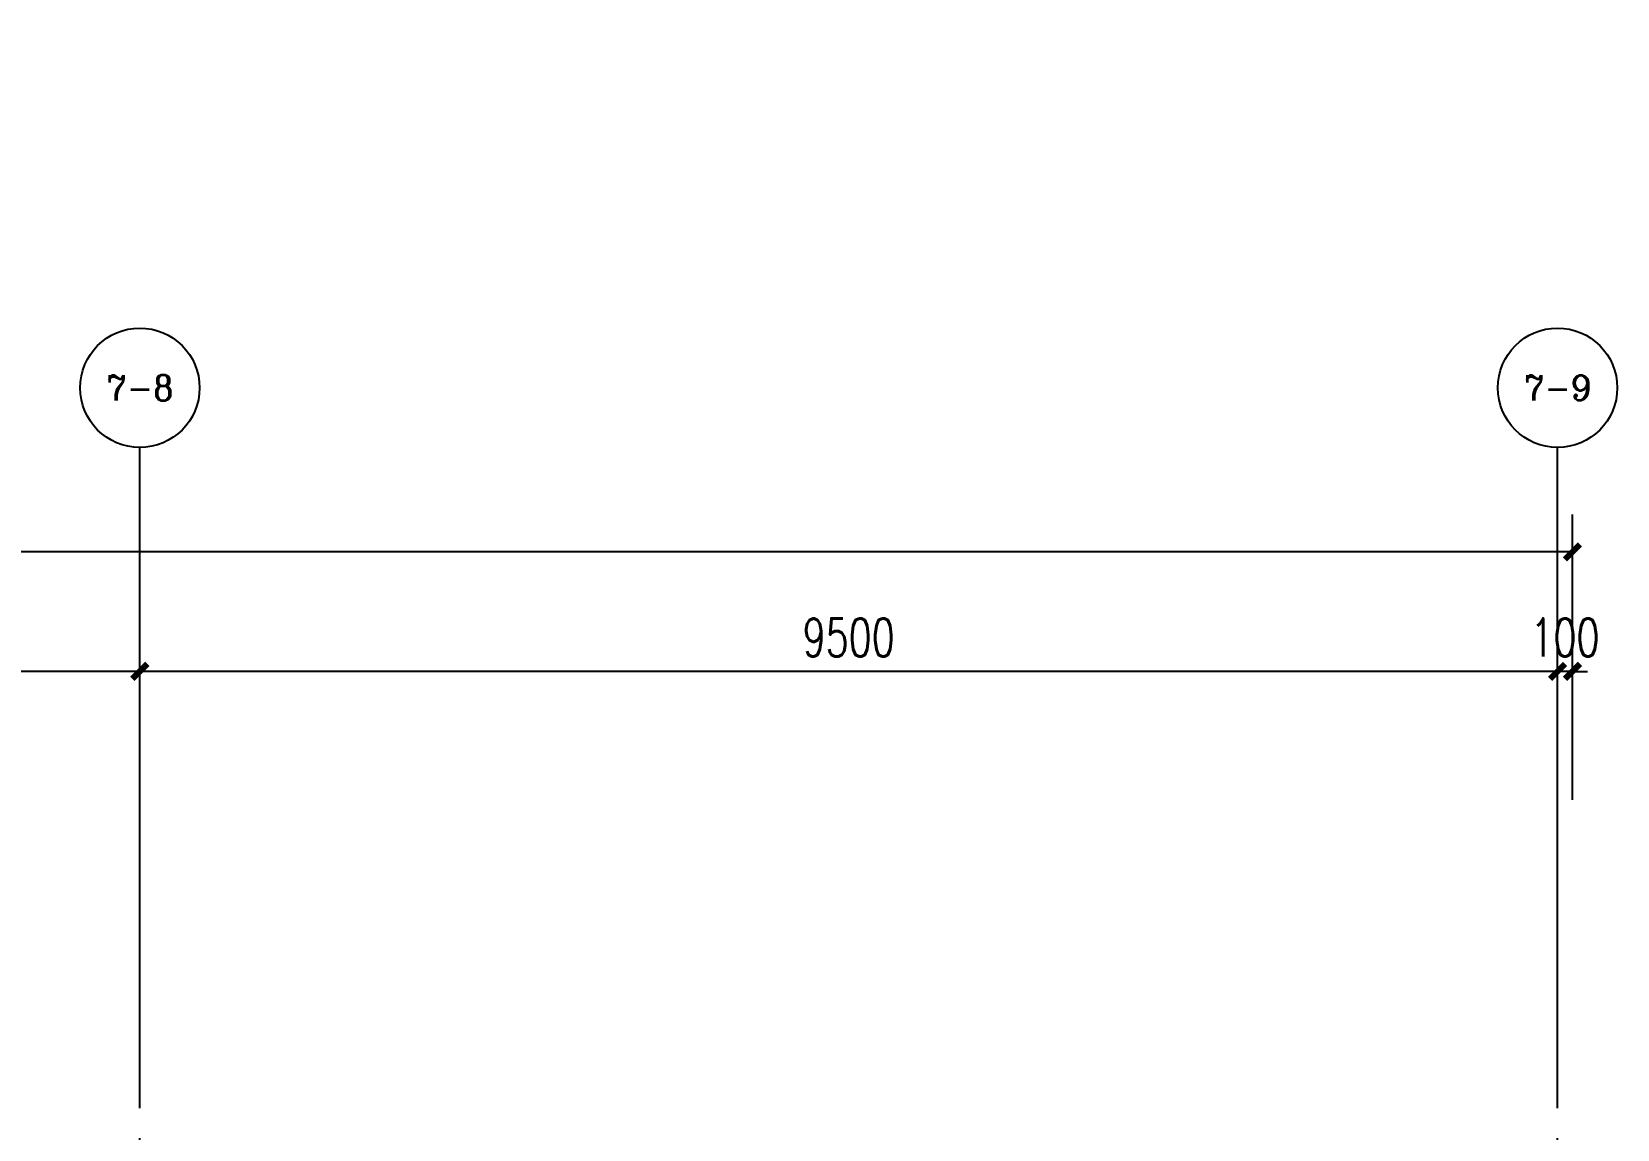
# Model space of a CAD drawing. Extents: x -621157 to 1764546, y -106808 to 741893.
# Drawn here: x 597344 to 607969, y 142 to 7495 of the extents above; entities that cross this region are included whole.
import ezdxf
from ezdxf.enums import TextEntityAlignment as Align
from ezdxf.xclip import XClip

# ---------------------------------------------------------------- set-up
doc = ezdxf.new("R2010")
doc.units = 0
doc.header["$LTSCALE"] = 1000
doc.header["$MEASUREMENT"] = 0
doc.header["$XCLIPFRAME"] = 0
doc.linetypes.add('XREF-A-101-平面图_t3$0$DOTE', pattern=[2.42, 2, -0.2, 0.02, -0.2])
for name, color, linetype in [('0-底图', 7, 'Continuous'), ('AXIS_TEXT', 7, 'Continuous'), ('XREF-A-101-平面图_t3$0$A-DOTE', 8, 'Continuous'), ('XREF-A-101-平面图_t3$0$AXIS', 8, 'Continuous')]:
    doc.layers.add(name, color=color, linetype=linetype)
doc.styles.add('COMPLEX', font='COMPLEX')
doc.styles.add('XREF-A-101-平面图_t3$0$A-AXIS-LABEL', font='COMPLEX', dxfattribs={"bigfont": 'GBCBIG'})
doc.styles.add('XREF-A-101-平面图_t3$0$A-DIM_T3', font='SIMPLEX', dxfattribs={"width": 0.705882, "bigfont": 'GBCBIG'})
doc.dimstyles.new('XREF-A-101-平面图_t3$0$A-DIM-100', dxfattribs={"dimscale": 100, "dimtxt": 2.55, "dimasz": 1, "dimexe": 2.5, "dimexo": 3, "dimgap": 1, "dimtad": 1, "dimdec": 0, "dimzin": 0, "dimdsep": 46, "dimtxsty": 'XREF-A-101-平面图_t3$0$A-DIM_T3', "dimblk": 'XREF-A-101-平面图_t3$0$_ArchTick', "dimcen": 0.09, "dimclrt": 7, "dimazin": 2, "dimtfac": 1, "dimtdec": 0, "dimtix": 1, "dimtmove": 2, "dimatfit": 3, "dimfxl": 0, "dimtolj": 1, "dimtzin": 0, "dimarcsym": 0})

# ---------------------------------------------------------------- blocks, each defined once
blk = doc.blocks.new('XREF-A-101-平面图_t3$0$_ArchTick')
at = {"color": 0, "linetype": 'ByBlock', "const_width": 0.4}
blk.add_lwpolyline([(-0.5, -0.5), (0.5, 0.5)], dxfattribs=at)
blk = doc.blocks.new('*D25411')
at = {"layer": 'Defpoints', "color": 0}
for p in [(66500, 44460), (66500, 43300), (66600, 43300)]:
    blk.add_point(p, dxfattribs=at)
at = {"layer": 'XREF-A-101-平面图_t3$0$AXIS', "color": 0, "lineweight": -2}
for p, q in [((66500, 43600), (66500, 44710)), ((66600, 43600), (66600, 44710)), ((66500, 44460), (66400, 44460)), ((66600, 44460), (66500, 44460)), ((66600, 44460), (66700, 44460))]:
    blk.add_line(p, q, dxfattribs=at)
at = {"layer": 'XREF-A-101-平面图_t3$0$AXIS', "color": 0, "linetype": 'ByBlock', "lineweight": -2, "xscale": 100, "yscale": 100, "zscale": 100}
blk.add_blockref('XREF-A-101-平面图_t3$0$_ArchTick', (66500, 44460), dxfattribs=at)
at = {"layer": 'XREF-A-101-平面图_t3$0$AXIS', "color": 0, "linetype": 'ByBlock', "lineweight": -2, "xscale": 100, "yscale": 100, "zscale": 100, "rotation": 180}
blk.add_blockref('XREF-A-101-平面图_t3$0$_ArchTick', (66600, 44460), dxfattribs=at)
at = {"layer": 'XREF-A-101-平面图_t3$0$AXIS', "color": 7, "insert": (66550, 44687), "char_height": 255, "attachment_point": 5, "style": 'XREF-A-101-平面图_t3$0$A-DIM_T3'}
blk.add_mtext('\\A1;100', dxfattribs=at)
blk = doc.blocks.new('*D25412')
at = {"layer": 'Defpoints', "color": 0}
for p in [(57000, 44460), (57000, 43300), (66500, 43300)]:
    blk.add_point(p, dxfattribs=at)
at = {"layer": 'XREF-A-101-平面图_t3$0$AXIS', "color": 0, "lineweight": -2}
for p, q in [((57000, 43600), (57000, 44710)), ((66500, 43600), (66500, 44710)), ((66500, 44460), (57000, 44460))]:
    blk.add_line(p, q, dxfattribs=at)
at = {"layer": 'XREF-A-101-平面图_t3$0$AXIS', "color": 0, "linetype": 'ByBlock', "lineweight": -2, "xscale": 100, "yscale": 100, "zscale": 100, "rotation": 180}
blk.add_blockref('XREF-A-101-平面图_t3$0$_ArchTick', (57000, 44460), dxfattribs=at)
at = {"layer": 'XREF-A-101-平面图_t3$0$AXIS', "color": 0, "linetype": 'ByBlock', "lineweight": -2, "xscale": 100, "yscale": 100, "zscale": 100}
blk.add_blockref('XREF-A-101-平面图_t3$0$_ArchTick', (66500, 44460), dxfattribs=at)
at = {"layer": 'XREF-A-101-平面图_t3$0$AXIS', "color": 7, "insert": (61750, 44687), "char_height": 255, "attachment_point": 5, "style": 'XREF-A-101-平面图_t3$0$A-DIM_T3'}
blk.add_mtext('\\A1;9500', dxfattribs=at)
blk = doc.blocks.new('*D25413')
at = {"layer": 'Defpoints', "color": 0}
for p in [(47500, 44460), (47500, 43300), (57000, 43300)]:
    blk.add_point(p, dxfattribs=at)
at = {"layer": 'XREF-A-101-平面图_t3$0$AXIS', "color": 0, "lineweight": -2}
for p, q in [((47500, 43600), (47500, 44710)), ((57000, 43600), (57000, 44710)), ((57000, 44460), (47500, 44460))]:
    blk.add_line(p, q, dxfattribs=at)
at = {"layer": 'XREF-A-101-平面图_t3$0$AXIS', "color": 0, "linetype": 'ByBlock', "lineweight": -2, "xscale": 100, "yscale": 100, "zscale": 100, "rotation": 180}
blk.add_blockref('XREF-A-101-平面图_t3$0$_ArchTick', (47500, 44460), dxfattribs=at)
at = {"layer": 'XREF-A-101-平面图_t3$0$AXIS', "color": 0, "linetype": 'ByBlock', "lineweight": -2, "xscale": 100, "yscale": 100, "zscale": 100}
blk.add_blockref('XREF-A-101-平面图_t3$0$_ArchTick', (57000, 44460), dxfattribs=at)
at = {"layer": 'XREF-A-101-平面图_t3$0$AXIS', "color": 7, "insert": (52250, 44687), "char_height": 255, "attachment_point": 5, "style": 'XREF-A-101-平面图_t3$0$A-DIM_T3'}
blk.add_mtext('\\A1;9500', dxfattribs=at)
blk = doc.blocks.new('_AXISO')
blk.add_circle((0, 0), 0.5)
at = {"layer": 'AXIS_TEXT', "style": 'COMPLEX'}
blk.add_attdef('A', text='', height=0.56, dxfattribs=at).set_placement((-0.25, -0.28), (0.25, -0.28), align=Align.FIT)
blk = doc.blocks.new('*D25422')
at = {"layer": 'Defpoints', "color": 0}
for p in [(-300, 45260), (-300, 43300), (66600, 43300)]:
    blk.add_point(p, dxfattribs=at)
at = {"layer": 'XREF-A-101-平面图_t3$0$AXIS', "color": 0, "lineweight": -2}
for p, q in [((-300, 43600), (-300, 45510)), ((66600, 43600), (66600, 45510)), ((66600, 45260), (-300, 45260))]:
    blk.add_line(p, q, dxfattribs=at)
at = {"layer": 'XREF-A-101-平面图_t3$0$AXIS', "color": 0, "linetype": 'ByBlock', "lineweight": -2, "xscale": 100, "yscale": 100, "zscale": 100, "rotation": 180}
blk.add_blockref('XREF-A-101-平面图_t3$0$_ArchTick', (-300, 45260), dxfattribs=at)
at = {"layer": 'XREF-A-101-平面图_t3$0$AXIS', "color": 0, "linetype": 'ByBlock', "lineweight": -2, "xscale": 100, "yscale": 100, "zscale": 100}
blk.add_blockref('XREF-A-101-平面图_t3$0$_ArchTick', (66600, 45260), dxfattribs=at)
at = {"layer": 'XREF-A-101-平面图_t3$0$AXIS', "color": 7, "insert": (33150, 45487), "char_height": 255, "attachment_point": 5, "style": 'XREF-A-101-平面图_t3$0$A-DIM_T3'}
blk.add_mtext('\\A1;66900', dxfattribs=at)
blk = doc.blocks.new('XREF-A-101-平面图_t3$0$轴网(2)')
at = {"layer": 'XREF-A-101-平面图_t3$0$A-DOTE', "linetype": 'XREF-A-101-平面图_t3$0$DOTE'}
for p, q in [((57000, -3300), (57000, 43300)), ((66500, -3300), (66500, 43300))]:
    blk.add_line(p, q, dxfattribs=at)
blk = doc.blocks.new('XREF-A-101-平面图_t3$0$轴网')
at = {"layer": 'XREF-A-101-平面图_t3$0$A-DOTE', "linetype": 'XREF-A-101-平面图_t3$0$DOTE'}
for p, q in [((57000, -3300), (57000, 43300)), ((66500, -3300), (66500, 43300))]:
    blk.add_line(p, q, dxfattribs=at)
at = {"layer": 'XREF-A-101-平面图_t3$0$AXIS'}
for p, q in [((57000, 43300), (57000, 45959.5)), ((66500, 43300), (66500, 45959.5))]:
    blk.add_line(p, q, dxfattribs=at)
ref = blk.add_blockref('_AXISO', (57000, 46359.5), dxfattribs=dict(at, xscale=800, yscale=800, zscale=800))
ref.add_attrib('A', '7-8', dxfattribs={"color": 7, "height": 168.54, "style": 'XREF-A-101-平面图_t3$0$A-AXIS-LABEL', "width": 0.933333}).set_placement((56775.3, 46275.2), (57224.7, 46275.2), align=Align.FIT)
ref = blk.add_blockref('_AXISO', (66500, 46359.5), dxfattribs=dict(at, xscale=800, yscale=800, zscale=800))
ref.add_attrib('A', '7-9', dxfattribs={"color": 7, "height": 168.54, "style": 'XREF-A-101-平面图_t3$0$A-AXIS-LABEL', "width": 0.933333}).set_placement((66275.3, 46275.2), (66724.7, 46275.2), align=Align.FIT)
for p1, p2, distance, picture, middle in [((66600, 43300), (-300, 43300), -1959.5, '*D25422', (33150, 45487)), ((57000, 43300), (47500, 43300), -1159.5, '*D25413', (52250, 44687)), ((66500, 43300), (57000, 43300), -1159.5, '*D25412', (61750, 44687)), ((66600, 43300), (66500, 43300), -1159.5, '*D25411', (66550, 44687))]:
    dim = blk.add_aligned_dim(p1=p1, p2=p2, distance=distance, dimstyle='XREF-A-101-平面图_t3$0$A-DIM-100', dxfattribs=at)
    dim.commit()
    dim.dimension.update_dxf_attribs({"geometry": picture, "text_midpoint": middle})
blk = doc.blocks.new('XREF-A-101-平面图_t3')
at = {"layer": 'XREF-A-101-平面图_t3$0$A-DOTE'}
for name, p in [('XREF-A-101-平面图_t3$0$轴网(2)', (200000, 100000)), ('XREF-A-101-平面图_t3$0$轴网', (200000, 0))]:
    blk.add_blockref(name, p, dxfattribs=at)

msp = doc.modelspace()

# ---------------------------------------------------------------- block references
at = {"layer": '0-底图'}
ref = msp.add_blockref('XREF-A-101-平面图_t3', (341069, -104477), dxfattribs=at)
XClip(ref).set_block_clipping_path([(188448.3743934482, 126697.923506411), (279528.158095957, 147598.6090894251)])
ref = msp.add_blockref('XREF-A-101-平面图_t3', (341069, -41250), dxfattribs=at)
XClip(ref).set_block_clipping_path([(188448.3743934482, 27012.7393680913), (279528.158095957, 51688.9437777734)])

doc.saveas('drawing.dxf')
